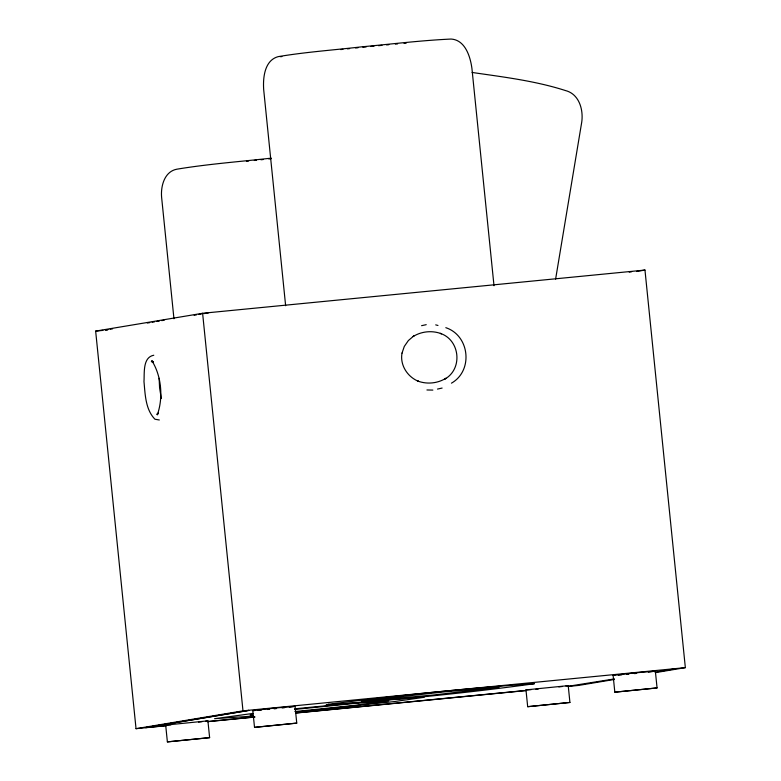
<?xml version="1.0" encoding="UTF-8"?>
<svg xmlns="http://www.w3.org/2000/svg" width="781" height="781" viewBox="0 0 781 781"><rect width="100%" height="100%" fill="white"/><g stroke="black" fill="none" stroke-linecap="round" stroke-linejoin="round"><path stroke-width="1.17" d="M159.129 378.268L159.588 387.884L161.306 398.447M555.613 279.12L581.415 124.042C583.963 111.146 579.766 94.13 565.444 90.547C535.21 80.833 503.433 77.036 472.105 72.457M451.457 383.168C473.393 370.682 469.713 335.576 445.814 327.678M156.698 414.252L158.436 413.051L157.313 414.867C163.395 397.724 161.56 376.022 151.797 360.588L153.261 362.169L151.348 361.574L153.398 361.603M252.283 714.547L250.105 715.064L252.654 715.103M421.584 325.687L426.221 324.671M437.497 389.075L442.124 388.059M153.779 355.238C142.562 357.356 144.563 372.996 143.977 381.519C145.188 394.356 145.393 409.42 154.941 419.231L159.324 419.983M166.333 725.705L136.031 728.673L95.653 331.105L202.611 313.279L644.969 270.07L685.347 667.638L655.308 672.646M107.768 329.621L105.367 330.021L107.798 329.787M110.17 329.221L112.571 328.821M147.365 323.022L149.757 322.621M152.158 322.221L154.56 321.831M156.961 321.43L159.353 321.03M161.755 320.63L164.156 320.23M194.147 315.231L196.548 314.831M198.95 314.431L201.342 314.03M203.743 313.63L208.547 312.83M629.252 272.149L631.644 271.749M636.554 271.476L644.969 270.07M136.031 728.673L242.989 710.847L685.347 667.638M145.715 727.589L248.924 710.398L145.754 727.589L166.363 725.578M205.608 721.224L207.912 720.843L209.62 737.645L167.378 741.882L165.67 725.09L207.912 720.843M293.9 706.512L289.234 707.166M296.76 723.118L254.518 727.365L252.81 710.573L275.049 708.055L295.052 706.327L296.76 723.118L254.518 727.365M565.913 686.03L568.217 685.65L569.925 702.451L527.683 706.688L525.974 689.896L568.217 685.65M654.205 671.318L648.357 672.109M614.442 678.914L567.611 686.382M655.23 672.119L675.633 668.721M614.442 679.45L578.389 685.454L568.695 686.401M657.065 687.924L614.823 692.171L613.114 675.38L635.343 672.861L655.357 671.133L657.065 687.924L614.823 692.171M167.378 741.882L209.62 737.645M527.683 706.688L569.925 702.451M252.878 713.443L214.57 718.696L253.317 716.06M282.136 707.967L284.499 707.703M198.54 722.083L202.094 721.683M558.845 686.889L562.398 686.489M246.425 161.296L248.69 161.052M294.818 709.431L353.383 703.525L388.626 700.918L354.603 705.389L294.935 711.55M340.711 49.584L342.937 49.34M347.389 48.861L349.615 48.617M355.638 47.992L358.049 47.748M254.284 160.466L256.51 160.232M260.971 159.763L263.207 159.529M294.74 708.816L392.706 699.268L424.161 697.296L394.22 701.582L295.638 712.106M271.153 158.153C239.669 161.687 207.961 164.03 176.711 169.223C164.264 171.635 160.564 186.591 161.638 197.544L173.948 318.746M268.801 158.973L271.036 158.748M267.356 709.49L269.611 709.255M274.121 708.806L276.386 708.582M626.528 674.403L628.783 674.179M634.426 673.612L636.691 673.388M362.872 47.241L366.221 46.909M370.672 46.469L374.021 46.128M95.653 331.105L102.926 330.392M207.541 721.556L254.821 716.938M296.038 712.907L526.394 690.404M207.541 721.683L254.801 717.065M296.009 713.043L526.277 690.55M378.541 45.688L381.977 45.366M386.546 44.927L388.84 44.702M395.401 44.117L397.588 43.912M618.308 675.135L621.852 674.823M258.003 710.329L261.547 710.017M531.158 689.652L525.974 689.896M535.893 689.242L538.255 689.037M170.863 724.846L165.67 725.09M404.05 43.365L406.188 43.189M280.028 56.622L281.882 56.603M426.934 389.973L432.859 390.09M613.114 675.38L614.754 675.438M252.81 710.573L254.45 710.632M435.71 324.867L437.975 325.472M494.002 285.729L471.939 68.543C470.377 56.73 465.251 39.919 451.106 39.05C421.213 40.417 391.466 44.117 361.671 46.831C333.848 50.052 305.791 52.005 278.163 56.642C264.486 60.342 262.846 77.827 263.695 89.727L285.631 305.703M202.611 313.279L242.989 710.847M402.02 353.09C399.784 365.098 407.526 376.998 418.626 381.392L417.581 380.991C426.895 384.516 437.565 383.491 446.01 378.219L444.975 379.01C463.006 368.739 459.98 339.891 440.338 333.389L441.499 333.77C432.186 330.246 421.515 331.271 413.071 336.543L413.989 335.771L408.375 340.545L404.285 346.452L402.02 353.09M328.801 704.218L326.175 704.892C395.742 700.049 465.359 693.245 534.419 683.717C465.71 688.217 397.138 695.725 328.801 704.218M363.224 700.86L361.486 701.299L432.664 695.11L499.118 687.3L445.834 691.712L363.224 700.86"/></g></svg>
